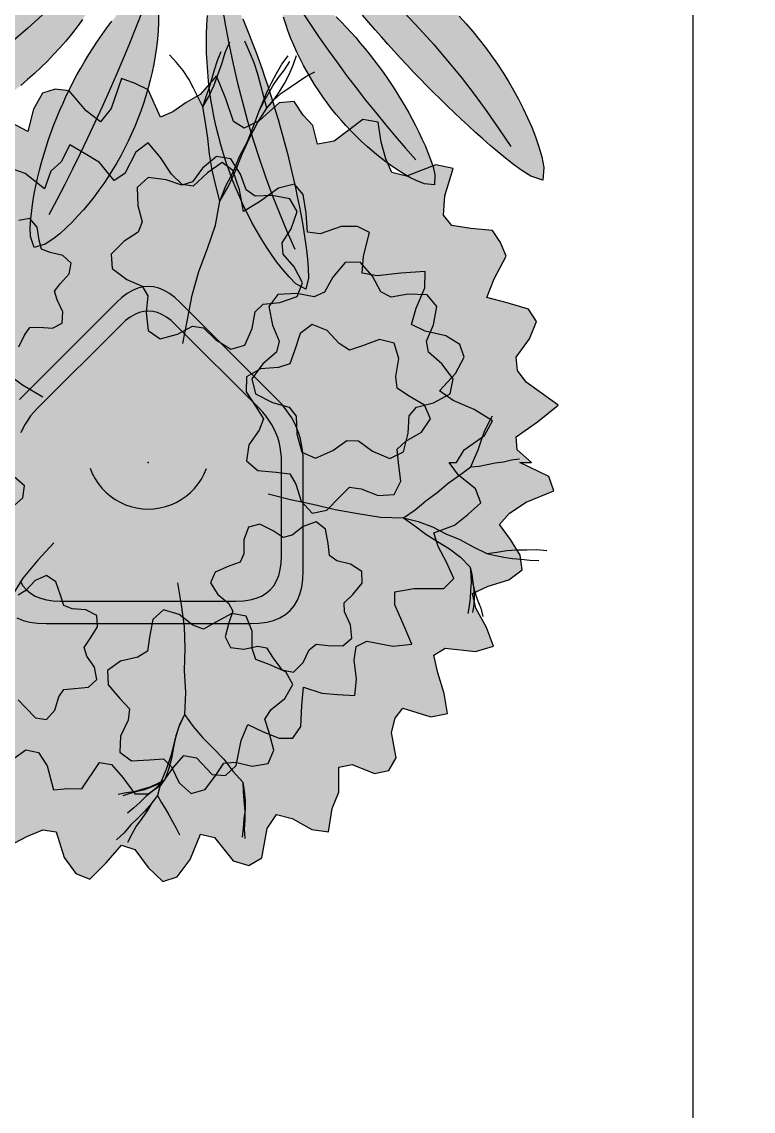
# Model space of a CAD drawing. Header units: millimetres. Extents: x 0 to 12908, y 0 to 7415.
# Drawn here: x 7325 to 8034, y 1881 to 2936 of the extents above; entities that cross this region are included whole.
import ezdxf

# ---------------------------------------------------------------- set-up
doc = ezdxf.new("R2010")
doc.units = ezdxf.units.MM
for name, color, linetype, true_color in [('EH-PLANT-FILL', 9, 'Continuous', 0xa6e6bd), ('EH-PLANT-LEAVES', 103, 'Continuous', 0x4dcc7a), ('EH-PLANT-POT', 118, 'Continuous', 0x003b2b), ('EH-PLANT-STEMS', 37, 'Continuous', 0x8c5e36), ('PT Top Right', 96, 'Continuous', 0x007f00), ('Walls', 1, 'Continuous', 0xff0000)]:
    doc.layers.add(name, color=color, linetype=linetype, true_color=true_color)
doc.layers.add('Furniture Stretch', color=7, linetype='Continuous')
doc.layers.add('Rooms$Living Room', color=7, linetype='Continuous')

# ---------------------------------------------------------------- blocks, each defined once
blk = doc.blocks.new('EH_PLANT_SPIKY')
at = {"layer": 'EH-PLANT-FILL'}
for points in [[(95.636, -70.823), (107.881, -70.533), (118.003, -73.211), (127.643, -76.624), (136.986, -80.505), (146.103, -84.748), (155.025, -89.297), (163.771, -94.12), (172.348, -99.196), (180.761, -104.508), (189.011, -110.047), (197.098, -115.803), (205.019, -121.771), (212.772, -127.943), (220.355, -134.314), (227.763, -140.88), (234.994, -147.637), (242.044, -154.579), (248.908, -161.703), (255.583, -169.005), (262.065, -176.48), (268.351, -184.124), (274.435, -191.933), (280.314, -199.904), (285.983, -208.032), (291.437, -216.315), (296.67, -224.75), (301.675, -233.334), (306.444, -242.066), (310.966, -250.947), (315.226, -259.981), (319.202, -269.173), (322.859, -278.54), (326.141, -288.11), (328.937, -297.947), (330.969, -308.218), (329.904, -320.42), (318.304, -316.673), (309.645, -311.099), (301.598, -305.194), (293.884, -299.129), (286.394, -292.968), (279.072, -286.742), (271.885, -280.467), (264.812, -274.152), (257.84, -267.802), (250.957, -261.417), (244.158, -255), (237.436, -248.548), (230.786, -242.061), (224.205, -235.536), (217.689, -228.971), (211.235, -222.365), (204.84, -215.713), (198.502, -209.014), (192.217, -202.264), (185.984, -195.461), (179.799, -188.602), (173.66, -181.684), (167.565, -174.703), (161.511, -167.656), (155.498, -160.539), (149.524, -153.347), (143.588, -146.074), (137.691, -138.713), (131.836, -131.255), (126.029, -123.685), (120.279, -115.984), (114.604, -108.119), (109.04, -100.037), (103.656, -91.632), (98.641, -82.638)], [(-82.411, -88.849), (-82.382, -100.601), (-85.178, -109.787), (-88.64, -118.399), (-92.514, -126.667), (-96.696, -134.68), (-101.135, -142.48), (-105.799, -150.091), (-110.67, -157.527), (-115.733, -164.797), (-120.978, -171.904), (-126.399, -178.85), (-131.991, -185.637), (-137.747, -192.264), (-143.666, -198.731), (-149.742, -205.036), (-155.974, -211.177), (-162.357, -217.153), (-168.89, -222.961), (-175.57, -228.6), (-182.395, -234.067), (-189.361, -239.36), (-196.468, -244.475), (-203.712, -249.412), (-211.092, -254.165), (-218.606, -258.732), (-226.254, -263.108), (-234.036, -267.288), (-241.953, -271.263), (-250.007, -275.024), (-258.206, -278.556), (-266.559, -281.838), (-275.085, -284.836), (-283.821, -287.492), (-292.839, -289.692), (-302.33, -291.149), (-313.958, -289.447), (-311.616, -277.966), (-307.196, -269.563), (-302.361, -261.82), (-297.302, -254.452), (-292.094, -247.345), (-286.772, -240.441), (-281.355, -233.706), (-275.856, -227.121), (-270.28, -220.67), (-264.631, -214.343), (-258.91, -208.135), (-253.118, -202.038), (-247.255, -196.05), (-241.32, -190.167), (-235.31, -184.386), (-229.226, -178.705), (-223.064, -173.121), (-216.824, -167.632), (-210.502, -162.238), (-204.097, -156.935), (-197.607, -151.722), (-191.028, -146.598), (-184.359, -141.561), (-177.597, -136.611), (-170.737, -131.747), (-163.777, -126.97), (-156.71, -122.28), (-149.53, -117.68), (-142.228, -113.175), (-134.791, -108.774), (-127.199, -104.49), (-119.422, -100.347), (-111.408, -96.391), (-103.055, -92.708), (-94.108, -89.53)], [(15.595, -123.833), (23.312, -131.603), (28.028, -139.706), (32.133, -147.846), (35.908, -155.995), (39.463, -164.142), (42.853, -172.283), (46.111, -180.418), (49.257, -188.547), (52.302, -196.672), (55.255, -204.794), (58.123, -212.916), (60.908, -221.039), (63.615, -229.166), (66.246, -237.299), (68.801, -245.441), (71.284, -253.595), (73.693, -261.764), (76.031, -269.949), (78.299, -278.155), (80.496, -286.383), (82.625, -294.636), (84.684, -302.918), (86.675, -311.231), (88.597, -319.579), (90.449, -327.964), (92.232, -336.39), (93.941, -344.862), (95.573, -353.384), (97.123, -361.962), (98.578, -370.603), (99.924, -379.319), (101.133, -388.125), (102.155, -397.047), (102.891, -406.134), (103.085, -415.507), (100.545, -426.16), (90.954, -420.787), (84.226, -414.08), (78.169, -407.031), (72.528, -399.763), (67.203, -392.326), (62.147, -384.748), (57.333, -377.043), (52.743, -369.226), (48.368, -361.303), (44.202, -353.283), (40.242, -345.17), (36.485, -336.971), (32.931, -328.69), (29.58, -320.33), (26.431, -311.897), (23.486, -303.395), (20.745, -294.827), (18.209, -286.197), (15.879, -277.509), (13.756, -268.767), (11.842, -259.975), (10.137, -251.136), (8.644, -242.254), (7.365, -233.334), (6.301, -224.378), (5.456, -215.39), (4.835, -206.374), (4.443, -197.332), (4.289, -188.268), (4.387, -179.183), (4.755, -170.08), (5.427, -160.959), (6.457, -151.816), (7.956, -142.645), (10.206, -133.415)], [(75.247, -123.143), (84.647, -125.53), (91.375, -129.516), (97.529, -133.826), (103.356, -138.313), (108.953, -142.919), (114.37, -147.617), (119.637, -152.393), (124.771, -157.237), (129.783, -162.144), (134.683, -167.112), (139.475, -172.139), (144.165, -177.225), (148.755, -182.37), (153.248, -187.575), (157.647, -192.84), (161.952, -198.168), (166.165, -203.559), (170.287, -209.014), (174.321, -214.536), (178.267, -220.126), (182.125, -225.785), (185.898, -231.516), (189.584, -237.32), (193.186, -243.199), (196.702, -249.157), (200.132, -255.197), (203.475, -261.322), (206.727, -267.537), (209.883, -273.85), (212.935, -280.271), (215.87, -286.814), (218.665, -293.502), (221.279, -300.376), (223.63, -307.511), (225.505, -315.104), (225.077, -324.793), (215.386, -324.018), (208.049, -321.102), (201.239, -317.685), (194.745, -313.96), (188.483, -310.005), (182.413, -305.862), (176.513, -301.551), (170.769, -297.09), (165.174, -292.488), (159.723, -287.752), (154.413, -282.887), (149.242, -277.898), (144.21, -272.789), (139.317, -267.562), (134.564, -262.22), (129.951, -256.765), (125.48, -251.199), (121.151, -245.524), (116.967, -239.742), (112.928, -233.854), (109.036, -227.864), (105.293, -221.771), (101.7, -215.578), (98.261, -209.285), (94.977, -202.895), (91.852, -196.407), (88.89, -189.82), (86.098, -183.135), (83.484, -176.349), (81.06, -169.456), (78.844, -162.448), (76.865, -155.312), (75.173, -148.018), (73.866, -140.512), (73.192, -132.645)], [(-48.685, -131.972), (-43.879, -142.031), (-42.621, -150.808), (-42.17, -159.308), (-42.204, -167.648), (-42.596, -175.872), (-43.281, -184), (-44.223, -192.045), (-45.399, -200.011), (-46.793, -207.904), (-48.396, -215.723), (-50.201, -223.471), (-52.203, -231.145), (-54.397, -238.747), (-56.782, -246.274), (-59.356, -253.726), (-62.116, -261.101), (-65.062, -268.396), (-68.191, -275.611), (-71.505, -282.744), (-75.001, -289.793), (-78.679, -296.755), (-82.539, -303.629), (-86.581, -310.412), (-90.804, -317.103), (-95.211, -323.697), (-99.803, -330.193), (-104.582, -336.586), (-109.555, -342.872), (-114.728, -349.043), (-120.115, -355.091), (-125.735, -361.003), (-131.621, -366.76), (-137.833, -372.326), (-144.486, -377.636), (-151.882, -382.526), (-162.593, -385.617), (-166.069, -375.046), (-166.281, -366.248), (-165.8, -357.845), (-164.929, -349.67), (-163.784, -341.659), (-162.424, -333.778), (-160.882, -326.008), (-159.177, -318.335), (-157.324, -310.751), (-155.329, -303.249), (-153.197, -295.824), (-150.933, -288.474), (-148.537, -281.195), (-146.011, -273.984), (-143.355, -266.84), (-140.57, -259.76), (-137.655, -252.742), (-134.609, -245.784), (-131.432, -238.886), (-128.124, -232.045), (-124.682, -225.259), (-121.106, -218.528), (-117.395, -211.85), (-113.546, -205.223), (-109.557, -198.647), (-105.424, -192.122), (-101.142, -185.647), (-96.705, -179.223), (-92.102, -172.852), (-87.318, -166.537), (-82.332, -160.285), (-77.105, -154.107), (-71.574, -148.025), (-65.612, -142.083), (-58.895, -136.396)]]:
    blk.add_hatch(color=256, dxfattribs=at).paths.add_polyline_path(points, flags=0)
at = {"layer": 'EH-PLANT-LEAVES', "color": 103, "true_color": 0x4dcc7a}
for points in [[(248.908, -161.703), (255.583, -169.005), (262.065, -176.48), (268.351, -184.124), (274.435, -191.933), (280.314, -199.904), (285.983, -208.032), (291.437, -216.315), (296.67, -224.75), (301.675, -233.334), (306.444, -242.066), (310.966, -250.947), (315.226, -259.981), (319.202, -269.173), (322.859, -278.54), (326.141, -288.11), (328.937, -297.947), (330.969, -308.218), (329.904, -320.42), (318.304, -316.673), (309.645, -311.099), (301.598, -305.194), (293.884, -299.129), (286.394, -292.968), (279.072, -286.742), (271.885, -280.467), (264.812, -274.152), (257.84, -267.802), (250.957, -261.417), (244.158, -255), (237.436, -248.548), (230.786, -242.061), (224.205, -235.536), (217.689, -228.971), (211.235, -222.365), (204.84, -215.713), (198.502, -209.014), (192.217, -202.264), (185.984, -195.461), (179.799, -188.602), (173.66, -181.684), (167.565, -174.703), (161.511, -167.656), (155.498, -160.539)], [(-115.733, -164.797), (-120.978, -171.904), (-126.399, -178.85), (-131.991, -185.637), (-137.747, -192.264), (-143.666, -198.731), (-149.742, -205.036), (-155.974, -211.177), (-162.357, -217.153), (-168.89, -222.961), (-175.57, -228.6)], [(39.463, -164.142), (42.853, -172.283), (46.111, -180.418), (49.257, -188.547), (52.302, -196.672), (55.255, -204.794), (58.123, -212.916), (60.908, -221.039), (63.615, -229.166), (66.246, -237.299), (68.801, -245.441), (71.284, -253.595), (73.693, -261.764), (76.031, -269.949), (78.299, -278.155), (80.496, -286.383), (82.625, -294.636), (84.684, -302.918), (86.675, -311.231), (88.597, -319.579), (90.449, -327.964), (92.232, -336.39), (93.941, -344.862), (95.573, -353.384), (97.123, -361.962), (98.578, -370.603), (99.924, -379.319), (101.133, -388.125), (102.155, -397.047), (102.891, -406.134), (103.085, -415.507), (100.545, -426.16), (90.954, -420.787), (84.226, -414.08), (78.169, -407.031), (72.528, -399.763), (67.203, -392.326), (62.147, -384.748), (57.333, -377.043), (52.743, -369.226), (48.368, -361.303), (44.202, -353.283), (40.242, -345.17), (36.485, -336.971), (32.931, -328.69), (29.58, -320.33), (26.431, -311.897), (23.486, -303.395), (20.745, -294.827), (18.209, -286.197), (15.879, -277.509), (13.756, -268.767), (11.842, -259.975), (10.137, -251.136), (8.644, -242.254), (7.365, -233.334), (6.301, -224.378), (5.456, -215.39), (4.835, -206.374), (4.443, -197.332), (4.289, -188.268), (4.387, -179.183), (4.755, -170.08), (5.427, -160.959)], [(129.783, -162.144), (134.683, -167.112), (139.475, -172.139), (144.165, -177.225), (148.755, -182.37), (153.248, -187.575), (157.647, -192.84), (161.952, -198.168), (166.165, -203.559), (170.287, -209.014), (174.321, -214.536), (178.267, -220.126), (182.125, -225.785), (185.898, -231.516), (189.584, -237.32), (193.186, -243.199), (196.702, -249.157), (200.132, -255.197), (203.475, -261.322), (206.727, -267.537), (209.883, -273.85), (212.935, -280.271), (215.87, -286.814), (218.665, -293.502), (221.279, -300.376), (223.63, -307.511), (225.505, -315.104), (225.077, -324.793), (215.386, -324.018), (208.049, -321.102), (201.239, -317.685), (194.745, -313.96), (188.483, -310.005), (182.413, -305.862), (176.513, -301.551), (170.769, -297.09), (165.174, -292.488), (159.723, -287.752), (154.413, -282.887), (149.242, -277.898), (144.21, -272.789), (139.317, -267.562), (134.564, -262.22), (129.951, -256.765), (125.48, -251.199), (121.151, -245.524), (116.967, -239.742), (112.928, -233.854), (109.036, -227.864), (105.293, -221.771), (101.7, -215.578), (98.261, -209.285), (94.977, -202.895), (91.852, -196.407), (88.89, -189.82), (86.098, -183.135), (83.484, -176.349), (81.06, -169.456), (78.844, -162.448)], [(-42.17, -159.308), (-42.204, -167.648), (-42.596, -175.872), (-43.281, -184), (-44.223, -192.045), (-45.399, -200.011), (-46.793, -207.904), (-48.396, -215.723), (-50.201, -223.471), (-52.203, -231.145), (-54.397, -238.747), (-56.782, -246.274), (-59.356, -253.726), (-62.116, -261.101), (-65.062, -268.396), (-68.191, -275.611), (-71.505, -282.744), (-75.001, -289.793), (-78.679, -296.755), (-82.539, -303.629), (-86.581, -310.412), (-90.804, -317.103), (-95.211, -323.697), (-99.803, -330.193), (-104.582, -336.586), (-109.555, -342.872), (-114.728, -349.043), (-120.115, -355.091), (-125.735, -361.003), (-131.621, -366.76), (-137.833, -372.326), (-144.486, -377.636), (-151.882, -382.526), (-162.593, -385.617), (-166.069, -375.046), (-166.281, -366.248), (-165.8, -357.845), (-164.929, -349.67), (-163.784, -341.659), (-162.424, -333.778), (-160.882, -326.008), (-159.177, -318.335), (-157.324, -310.751), (-155.329, -303.249), (-153.197, -295.824), (-150.933, -288.474), (-148.537, -281.195), (-146.011, -273.984), (-143.355, -266.84), (-140.57, -259.76), (-137.655, -252.742), (-134.609, -245.784), (-131.432, -238.886), (-128.124, -232.045), (-124.682, -225.259), (-121.106, -218.528), (-117.395, -211.85), (-113.546, -205.223), (-109.557, -198.647), (-105.424, -192.122), (-101.142, -185.647), (-96.705, -179.223), (-92.102, -172.852), (-87.318, -166.537)]]:
    blk.add_lwpolyline(points, dxfattribs=at)
at = {"layer": 'EH-PLANT-STEMS', "color": 37, "true_color": 0x8c5e36}
for points in [[(103.672, -76.774), (119.951, -89.47), (135.907, -102.569), (151.531, -116.062), (166.813, -129.941), (181.744, -144.197), (196.314, -158.821), (210.515, -173.804), (224.338, -189.138), (237.773, -204.811), (250.812, -220.816), (263.448, -237.141), (275.673, -253.776), (287.478, -270.711), (298.857, -287.936)], [(-89.211, -96.181), (-101.938, -109.491), (-114.865, -122.607), (-127.989, -135.526), (-141.308, -148.244), (-154.818, -160.759), (-168.517, -173.067), (-182.4, -185.167), (-196.465, -197.054), (-210.709, -208.727), (-225.128, -220.183), (-239.719, -231.419), (-254.479, -242.432), (-269.404, -253.221), (-284.491, -263.782)], [(16.845, -133.755), (19.595, -152.461), (22.73, -171.108), (26.25, -189.685), (30.153, -208.185), (34.438, -226.602), (39.102, -244.925), (44.144, -263.148), (49.561, -281.264), (55.351, -299.263), (61.511, -317.139), (68.04, -334.884), (74.934, -352.491), (82.19, -369.951), (89.805, -387.257)], [(80.461, -131.676), (88.492, -144.455), (96.683, -157.132), (105.033, -169.704), (113.54, -182.171), (122.204, -194.529), (131.022, -206.778), (139.994, -218.914), (149.118, -230.937), (158.392, -242.844), (167.816, -254.633), (177.386, -266.303), (187.103, -277.852), (196.965, -289.277), (206.969, -300.578)], [(-52.146, -141.354), (-58.074, -156.962), (-64.15, -172.512), (-70.374, -188.003), (-76.746, -203.435), (-83.265, -218.805), (-89.931, -234.112), (-96.742, -249.354), (-103.699, -264.531), (-110.8, -279.641), (-118.045, -294.683), (-125.433, -309.654), (-132.963, -324.555), (-140.636, -339.382), (-148.45, -354.136)]]:
    blk.add_lwpolyline(points, dxfattribs=at)
blk = doc.blocks.new('EH_PLANT_BUSH')
at = {"layer": 'EH-PLANT-FILL'}
for points in [[(370.939, 0), (357.198, 12.474), (355.994, 24.894), (376.85, 39.609), (396.674, 55.749), (380.766, 67.139), (365.943, 77.784), (357.38, 89.105), (356.213, 102.142), (368.891, 119.86), (375.721, 136.751), (368.229, 148.774), (347.556, 154.742), (327.808, 159.883), (334.781, 178.006), (346.344, 199.962), (341.12, 213.155), (333.237, 224.771), (312.321, 226.915), (293.937, 229.649), (285.77, 239.79), (286.985, 258.403), (295.095, 284.97), (278.401, 288.293), (249.825, 277.458), (235.828, 281.049), (229.798, 294.128), (225.43, 310.278), (222.503, 329.875), (207.612, 332.249), (179.773, 311.376), (163.916, 308.282), (159.248, 326.508), (149.835, 336.535), (141.273, 349.663), (126.781, 348.327), (107.7, 331.465), (92.855, 323.825), (82.379, 330.404), (74.925, 352.495), (66.031, 374.481), (50.094, 356.434), (36.669, 348.878), (23.758, 339.753), (11.68, 334.457), (0, 361.036), (-12.82, 367.105), (-26.014, 372.024), (-36.061, 343.101), (-46.399, 330.148), (-60.076, 340.708), (-76.525, 360.02), (-90.19, 361.73), (-102.619, 357.876), (-111.276, 342.472), (-116.707, 320.649), (-133.082, 329.389), (-151.463, 340.191), (-170.086, 348.727), (-179.808, 338.17), (-183.837, 318.414), (-188.491, 301.648), (-199.429, 295.666), (-224.198, 308.582), (-242.738, 310.691), (-249.641, 297.511), (-249.033, 276.579), (-251.09, 260.011), (-270.426, 261.148), (-296.181, 266.683), (-306.982, 257.588), (-311.272, 243.192), (-308.66, 224.255), (-310.165, 209.209), (-316.129, 197.539), (-338.511, 195.44), (-363.698, 193.382), (-355.439, 173.359), (-354.609, 157.882), (-346.674, 140.065), (-347.908, 126.628), (-368.055, 119.588), (-394.744, 113.191), (-383.384, 95.588), (-365.464, 77.682), (-354.788, 62.559), (-357.038, 50.178), (-386.991, 40.674), (-389.079, 27.207), (-385.446, 13.46), (-361.216, 0), (-349.713, -12.212), (-355.291, -24.844), (-372.572, -39.159), (-379.199, -53.293), (-364.084, -64.198), (-351.766, -74.77), (-335.726, -83.706), (-332.303, -95.286), (-345.005, -112.099), (-344.818, -125.503), (-342.406, -138.341), (-323.749, -144.142), (-299.425, -146.039), (-307.162, -163.321), (-313.806, -181.176), (-313.094, -195.643), (-307.527, -207.43), (-285.733, -207.597), (-265.51, -207.439), (-268.325, -225.151), (-270.053, -243.157), (-268.235, -259.031), (-253.386, -262.389), (-234.955, -260.944), (-223.918, -266.855), (-213.32, -273.037), (-219.326, -301.876), (-219.538, -325.478), (-201.284, -322.121), (-181.66, -314.645), (-170.176, -320.054), (-160.7, -329.483), (-157.995, -354.862), (-148.556, -367.689), (-135.266, -371.641), (-117.666, -362.138), (-102.002, -355.722), (-89.207, -357.791), (-81.328, -382.618), (-70.192, -398.078), (-56.712, -403.528), (-40.733, -387.546), (-25.92, -370.671), (-13.084, -374.677), (0, -392.326), (14.168, -405.727), (28.061, -401.286), (40.392, -384.3), (50.604, -360.066), (64.017, -363.059), (82.018, -385.866), (97.332, -390.379), (109.774, -382.827), (115.146, -354.383), (124.056, -340.842), (139.332, -344.858), (158.301, -355.55), (174.467, -357.711), (178.124, -335.003), (184.362, -319.324), (184.444, -295.173), (197.275, -292.472), (218.912, -301.307), (232.932, -298.14), (240.07, -286.104), (235.515, -261.566), (239.048, -247.541), (246.301, -237.85), (273.386, -246.157), (289.705, -243.092), (286.335, -223.709), (280.152, -203.542), (276.332, -186.388), (287.499, -179.649), (316.753, -182.877), (334.342, -177.773), (327.532, -159.748), (317.021, -141.147), (313.931, -126.836), (328.882, -119.703), (349.178, -113.455), (362.024, -103.809), (360.077, -89.777), (350.724, -74.549), (340.108, -59.97), (349.585, -49.131), (365.891, -38.457), (392.499, -27.446), (387.793, -13.542), (359.574, 0)], [(298.472, 0), (305.719, 12.32), (325.356, 26.265), (333.147, 40.451), (315.593, 51.289), (295.103, 60.246), (282.05, 69.519), (297.434, 86.153), (305.806, 102.093), (301.635, 114.395), (287.988, 122.7), (267.996, 127.166), (254.783, 133.72), (259.292, 149.703), (267.658, 169.257), (268.049, 185.021), (244.332, 183.604), (221.411, 180.776), (206.999, 183.385), (208.252, 200.029), (214.08, 222.88), (202.473, 228.544), (186.692, 228.657), (166.435, 221.485), (153.993, 223.097), (152.783, 241.608), (149.917, 259.663), (141.576, 269.751), (126.147, 265.85), (107.551, 252.432), (92.25, 243.242), (88.253, 264.351), (81.907, 282.777), (71.628, 290.608), (57.293, 280.641), (43.495, 267.638), (32.723, 269.501), (22.549, 279.323), (11.903, 295.382), (0, 309.731), (-12.119, 300.739), (-22.616, 280.149), (-33.195, 273.384), (-47.259, 290.799), (-61.055, 299.066), (-75.873, 307.829), (-84.373, 291.288), (-94.296, 282.451), (-100.597, 265.252), (-119.361, 280.152), (-135.578, 285.725), (-152.972, 291.464), (-159.728, 276.656), (-158.824, 251.161), (-166.48, 241.187), (-187.476, 249.486), (-203.1, 248.752), (-219.808, 248.112), (-218.274, 227.247), (-220.096, 211.405), (-224.399, 198.8), (-232.564, 189.883), (-259.271, 194.83), (-264.927, 182.866), (-261.261, 165.211), (-254.717, 147.061), (-255.266, 133.974), (-264.482, 125.498), (-290.711, 123.861), (-291.607, 110.592), (-291.137, 97.196), (-273.044, 79.088), (-264.002, 65.071), (-285.798, 58.346), (-300.114, 48.773), (-307.836, 37.378), (-295.993, 23.895), (-277.805, 11.195), (-269.185, 0), (-273.107, -11.006), (-296.684, -23.951), (-300.434, -36.479), (-290.111, -47.148), (-260.608, -53.204), (-256.781, -63.291), (-272.017, -78.791), (-277.804, -92.745), (-279.959, -106.175), (-266.745, -113.65), (-248.724, -118.021), (-245.147, -128.663), (-246.92, -142.559), (-251.321, -158.926), (-258.664, -178.543), (-242.787, -182.443), (-224.566, -183.352), (-209.784, -185.852), (-211.723, -203.363), (-217.822, -226.777), (-209.296, -236.247), (-194.276, -237.945), (-175.822, -233.976), (-166.998, -241.938), (-162.077, -256.304), (-161.424, -279.594), (-150.657, -287.053), (-138.907, -292.74), (-118.598, -278.359), (-106.477, -280.757), (-98.022, -293.612), (-91.827, -317.024), (-77.807, -315.676), (-64.49, -315.895), (-47.224, -290.583), (-35.498, -292.351), (-24.621, -304.983), (-12.936, -321.01), (0, -320.787), (12.577, -312.092), (23.885, -295.868), (34.457, -283.778), (46.491, -286.072), (61.702, -302.238), (74.713, -303.123), (85.001, -293.456), (89.897, -269.276), (96.233, -253.745), (111.156, -260.894), (126.735, -267.088), (140.047, -266.837), (147.637, -255.715), (148.718, -235.179), (150.125, -217.493), (167.903, -223.438), (183.283, -224.482), (199.848, -225.582), (201.433, -209.714), (199.204, -191.338), (201.19, -178.239), (211.686, -172.836), (236.769, -177.921), (255.035, -176.038), (246.731, -156.023), (238.564, -137.735), (238.511, -125.18), (256.977, -121.937), (286.201, -121.939), (295.921, -112.228), (288.827, -96.425), (280.492, -81.245), (276.334, -68.11), (296.416, -60.514), (309.275, -50.262), (321.868, -39.082), (316.727, -25.569), (300.373, -12.105), (291.297, 0)], [(130.507, 202.046), (129.591, 212.723), (138.173, 226.543), (144.076, 243.134), (137.095, 255.457), (119.849, 258.732), (103.492, 258.144), (94.573, 264.084), (89.119, 279.41), (79.828, 294.371), (65.841, 296.596), (52.527, 285.154), (42.789, 271.999), (32.584, 268.73), (17.201, 274.021), (-0.288, 276.084), (-10.749, 266.536), (-10.104, 248.994), (-5.89, 233.178), (-9.698, 223.161), (-23.426, 214.433), (-35.943, 202.046), (-35, 187.914), (-20.883, 177.481), (-5.89, 170.914), (-0.433, 161.692), (-2.168, 145.517), (-0.288, 128.007), (11.348, 119.934), (28.308, 124.466), (42.789, 132.093), (53.402, 130.61), (64.966, 119.169), (79.828, 109.721), (93.395, 113.785), (100.426, 129.87), (103.492, 145.948), (111.268, 153.321), (127.424, 155.229), (144.076, 160.957), (149.358, 174.099), (141.166, 189.624)], [(-85.309, 173.307), (-76.685, 182.744), (-74.61, 193.26), (-82.773, 200.528), (-95.172, 203.391), (-103.355, 206.656), (-105.636, 215.517), (-107.637, 228.144), (-114.566, 236.322), (-125.337, 234.472), (-135.306, 226.563), (-142.961, 222.201), (-151.311, 225.941), (-162.431, 232.25), (-173.145, 231.932), (-178.413, 222.357), (-178.446, 209.632), (-179.808, 200.927), (-187.939, 196.732), (-199.804, 191.971), (-206.236, 183.396), (-202.035, 173.307), (-192.106, 165.347), (-186.15, 158.855), (-187.939, 149.883), (-191.615, 137.638), (-188.921, 127.263), (-178.413, 124.257), (-166, 127.056), (-157.21, 127.666), (-151.311, 120.673), (-144.029, 110.164), (-134.238, 105.802), (-125.337, 112.142), (-119.786, 123.593), (-114.782, 130.845), (-105.636, 131.098), (-92.88, 130.239), (-83.365, 135.173), (-82.773, 146.086), (-88.264, 157.565), (-90.814, 165.999)], [(284.042, 95.735), (271.407, 106.822), (269.288, 117.77), (276.176, 133.453), (279.433, 151.355), (269.959, 162.64), (251.591, 163.12), (235.046, 160.154), (225.165, 165.324), (217.197, 180.487), (205.232, 194.195), (190.502, 193.824), (178.674, 179.763), (170.677, 164.978), (160.475, 160.476), (143.652, 163.701), (125.475, 162.892), (116.581, 151.146), (120.2, 133.131), (126.773, 117.66), (123.932, 106.877), (110.922, 95.735), (100.22, 81.019), (103.859, 66.742), (120.2, 58.339), (136.394, 53.833), (143.053, 44.888), (143.652, 27.769), (148.485, 10.228), (161.917, 4.17), (178.674, 11.707), (192.294, 21.558), (203.44, 21.188), (217.197, 10.983), (233.925, 3.825), (247.035, 10.549), (251.591, 28.35), (252.381, 45.141), (259.62, 53.624), (276.176, 58.017), (292.202, 66.632), (295.119, 81.075)], [(273.188, 42.408), (267.255, 55.64), (252.042, 64.794), (240.787, 71.939), (239.784, 83.532), (242.387, 100.79), (237.901, 115.683), (223.856, 119.293), (207.214, 113.107), (194.611, 108.763), (184.922, 115.207), (173.052, 128.001), (158.611, 133.78), (147.032, 125.051), (141.492, 108.182), (137.031, 95.62), (125.951, 92.063), (108.548, 90.76), (95.026, 83.072), (94.631, 68.576), (104.365, 53.728), (111.405, 42.408), (107.279, 31.527), (97.446, 17.108), (95.026, 1.744), (106.113, -7.603), (123.792, -9.251), (137.031, -10.804), (142.965, -20.815), (148.108, -37.492), (158.611, -48.964), (172.832, -46.124), (185.142, -33.329), (194.611, -23.947), (206.137, -25.549), (222.383, -31.926), (237.901, -30.867), (244.547, -17.978), (242.219, -0.376), (240.787, 12.877), (249.226, 20.89), (264.341, 29.615)], [(-121.391, -34.166), (-119.856, -22.662), (-129.918, -13.726), (-142.931, -8.521), (-149.328, -2.221), (-148.864, 9.74), (-149.552, 24.309), (-157.589, 32.682), (-170.849, 30.387), (-183.032, 23.458), (-191.946, 22.385), (-201.008, 30.206), (-212.827, 38.751), (-224.385, 37.687), (-230.857, 25.89), (-233.036, 12.045), (-237.755, 4.406), (-249.52, 2.197), (-263.57, -1.715), (-269.944, -11.414), (-264.756, -23.831), (-255.291, -34.166), (-252.26, -42.619), (-257.869, -53.194), (-263.57, -66.618), (-259.961, -77.649), (-247.019, -81.334), (-233.036, -80.378), (-224.539, -83.278), (-219.768, -94.257), (-212.827, -107.084), (-201.952, -111.14), (-191.002, -103.319), (-183.032, -91.791), (-175.466, -86.956), (-163.908, -90.07), (-149.552, -92.642), (-139.6, -86.669), (-138.887, -73.231), (-142.931, -59.812), (-141.994, -50.882), (-132.353, -43.787)], [(198.003, -127.705), (207.158, -116.798), (206.85, -105.479), (195.753, -98.35), (182.457, -95.21), (175.451, -89.982), (174.204, -78.287), (171.385, -64.33), (162.343, -57.513), (149.85, -61.744), (139.106, -70.181), (130.65, -72.4), (120.73, -66.082), (108.059, -59.584), (97.092, -62.403), (92.611, -74.808), (92.508, -88.469), (88.971, -96.463), (77.847, -100.28), (64.866, -106.135), (60.232, -116.467), (67.137, -127.705), (77.753, -136.303), (81.798, -144.053), (77.847, -155.13), (74.331, -168.929), (79.519, -178.994), (92.611, -180.602), (105.952, -177.663), (114.533, -179.332), (120.73, -189.329), (129.326, -200.681), (140.43, -202.899), (149.85, -193.667), (155.87, -181.404), (162.525, -175.736), (174.204, -177.123), (188.44, -177.48), (197.097, -170.182), (195.753, -157.061), (189.918, -144.709), (189.636, -135.971)], [(-62.278, -179.15), (-56.456, -170.424), (-49.129, -159.033), (-49.947, -148.136), (-60.639, -142.532), (-73.811, -141.537), (-81.883, -138.44), (-85.075, -128.448), (-89.413, -115.617), (-98.443, -109.462), (-109.491, -114.327), (-118.481, -124.005), (-125.935, -128.385), (-135.738, -124.651), (-148.474, -120.043), (-158.916, -123.265), (-162, -134.936), (-160.039, -147.999), (-161.263, -156.558), (-170.294, -161.893), (-181.837, -168.978), (-185.829, -179.15), (-178.627, -188.839), (-167.192, -195.45), (-161.263, -201.743), (-162.722, -212.131), (-164.38, -225.573), (-158.916, -235.036), (-146.851, -235.446), (-134.552, -230.628), (-125.935, -229.916), (-118.724, -237.533), (-109.248, -247.211), (-98.443, -248.839), (-90.6, -239.662), (-86.698, -227.042), (-81.883, -219.861), (-71.431, -218.972), (-57.957, -217.598), (-49.947, -210.165), (-52.232, -198.311), (-59.666, -187.392)], [(132.152, -228.588), (139.75, -214.835), (133.012, -202.52), (116.951, -195.624), (104.144, -190.651), (100.682, -180.17), (100.656, -163.187), (94.64, -148.671), (80.812, -146.261), (65.406, -154.519), (53.533, -161.431), (43.181, -157.603), (29.886, -147.034), (14.786, -142.687), (4.28, -151.996), (1.131, -169.189), (-0.868, -182.782), (-10.315, -188.489), (-26.868, -192.293), (-39.68, -201.388), (-38.953, -215.407), (-27.474, -228.588), (-18.094, -238.626), (-19.522, -249.571), (-26.868, -264.884), (-27.745, -280.572), (-16.332, -288.744), (1.131, -287.988), (14.827, -286.912), (22.494, -294.853), (29.886, -310.143), (41.604, -320.611), (55.109, -316.783), (65.406, -302.658), (73.105, -291.279), (84.093, -290.236), (100.656, -293.99), (116.146, -291.355), (121.574, -278.409), (116.951, -261.552), (112.854, -248.439), (118.89, -239.198)]]:
    blk.add_hatch(color=256, dxfattribs=at).paths.add_polyline_path(points, flags=0)
at = {"layer": 'EH-PLANT-LEAVES'}
for points in [[(-135.266, -371.641), (-117.666, -362.138), (-102.002, -355.722), (-89.207, -357.791), (-81.328, -382.618), (-70.192, -398.078), (-56.712, -403.528), (-40.733, -387.546), (-25.92, -370.671), (-13.084, -374.677), (0, -392.326), (14.168, -405.727), (28.061, -401.286), (40.392, -384.3), (50.604, -360.066), (64.017, -363.059), (82.018, -385.866), (97.332, -390.379), (109.774, -382.827), (115.146, -354.383), (124.056, -340.842), (139.332, -344.858), (158.301, -355.55), (174.467, -357.711), (178.124, -335.003), (184.362, -319.324), (184.444, -295.173), (197.275, -292.472), (218.912, -301.307), (232.932, -298.14), (240.07, -286.104), (235.515, -261.566), (239.048, -247.541), (246.301, -237.85), (273.386, -246.157), (289.705, -243.092), (286.335, -223.709), (280.152, -203.542), (276.332, -186.388), (287.499, -179.649), (316.753, -182.877), (334.342, -177.773), (327.532, -159.748), (317.021, -141.147), (313.931, -126.836), (328.882, -119.703), (349.178, -113.455), (362.024, -103.809), (360.077, -89.777), (350.724, -74.549), (340.108, -59.97), (349.585, -49.131), (365.891, -38.457), (392.499, -27.446), (387.793, -13.542), (359.574, 0), (370.939, 0), (357.198, 12.474), (355.994, 24.894), (376.85, 39.609), (396.674, 55.749), (380.766, 67.139), (365.943, 77.784), (357.38, 89.105), (356.213, 102.142), (368.891, 119.86), (375.721, 136.751), (368.229, 148.774), (347.556, 154.742), (327.808, 159.883), (334.781, 178.006), (346.344, 199.962), (341.12, 213.155), (333.237, 224.771), (312.321, 226.915), (293.937, 229.649), (285.77, 239.79), (286.985, 258.403), (295.095, 284.97), (278.401, 288.293), (249.825, 277.458), (235.828, 281.049), (229.798, 294.128), (225.43, 310.278), (222.503, 329.875), (207.612, 332.249), (179.773, 311.376), (163.916, 308.282), (159.248, 326.508), (149.835, 336.535), (141.273, 349.663), (126.781, 348.327), (107.7, 331.465), (92.855, 323.825), (82.379, 330.404), (74.925, 352.495), (66.031, 374.481), (50.094, 356.434), (36.669, 348.878), (23.758, 339.753), (11.68, 334.457), (0, 361.036), (-12.82, 367.105), (-26.014, 372.024), (-36.061, 343.101), (-46.399, 330.148), (-60.076, 340.708), (-76.525, 360.02), (-90.19, 361.73), (-102.619, 357.876), (-111.276, 342.472), (-116.707, 320.649), (-133.082, 329.389)], [(-138.907, -292.74), (-118.598, -278.359), (-106.477, -280.757), (-98.022, -293.612), (-91.827, -317.024), (-77.807, -315.676), (-64.49, -315.895), (-47.224, -290.583), (-35.498, -292.351), (-24.621, -304.983), (-12.936, -321.01), (0, -320.787), (12.577, -312.092), (23.885, -295.868), (34.457, -283.778), (46.491, -286.072), (61.702, -302.238), (74.713, -303.123), (85.001, -293.456), (89.897, -269.276), (96.233, -253.745), (111.156, -260.894), (126.735, -267.088), (140.047, -266.837), (147.637, -255.715), (148.718, -235.179), (150.125, -217.493), (167.903, -223.438), (183.283, -224.482), (199.848, -225.582), (201.433, -209.714), (199.204, -191.338), (201.19, -178.239), (211.686, -172.836), (236.769, -177.921), (255.035, -176.038), (246.731, -156.023), (238.564, -137.735), (238.511, -125.18), (256.977, -121.937), (286.201, -121.939), (295.921, -112.228), (288.827, -96.425), (280.492, -81.245), (276.334, -68.11), (296.416, -60.514), (309.275, -50.262), (321.868, -39.082), (316.727, -25.569), (300.373, -12.105), (291.297, 0), (298.472, 0), (305.719, 12.32), (325.356, 26.265), (333.147, 40.451), (315.593, 51.289), (295.103, 60.246), (282.05, 69.519), (297.434, 86.153), (305.806, 102.093), (301.635, 114.395), (287.988, 122.7), (267.996, 127.166), (254.783, 133.72), (259.292, 149.703), (267.658, 169.257), (268.049, 185.021), (244.332, 183.604), (221.411, 180.776), (206.999, 183.385), (208.252, 200.029), (214.08, 222.88), (202.473, 228.544), (186.692, 228.657), (166.435, 221.485), (153.993, 223.097), (152.783, 241.608), (149.917, 259.663), (141.576, 269.751), (126.147, 265.85), (107.551, 252.432), (92.25, 243.242), (88.253, 264.351), (81.907, 282.777), (71.628, 290.608), (57.293, 280.641), (43.495, 267.638), (32.723, 269.501), (22.549, 279.323), (11.903, 295.382), (0, 309.731), (-12.119, 300.739), (-22.616, 280.149), (-33.195, 273.384), (-47.259, 290.799), (-61.055, 299.066), (-75.873, 307.829), (-84.373, 291.288), (-94.296, 282.451), (-100.597, 265.252), (-119.361, 280.152), (-135.578, 285.725)], [(-125.337, 112.142), (-119.786, 123.593), (-114.782, 130.845), (-105.636, 131.098), (-92.88, 130.239), (-83.365, 135.173), (-82.773, 146.086), (-88.264, 157.565), (-90.814, 165.999), (-85.309, 173.307), (-76.685, 182.744), (-74.61, 193.26), (-82.773, 200.528), (-95.172, 203.391), (-103.355, 206.656), (-105.636, 215.517), (-107.637, 228.144), (-114.566, 236.322), (-125.337, 234.472)], [(-132.353, -43.787), (-121.391, -34.166), (-119.856, -22.662), (-129.918, -13.726)], [(-125.935, -229.916), (-118.724, -237.533), (-109.248, -247.211), (-98.443, -248.839), (-90.6, -239.662), (-86.698, -227.042), (-81.883, -219.861), (-71.431, -218.972), (-57.957, -217.598), (-49.947, -210.165), (-52.232, -198.311), (-59.666, -187.392), (-62.278, -179.15), (-56.456, -170.424), (-49.129, -159.033), (-49.947, -148.136), (-60.639, -142.532), (-73.811, -141.537), (-81.883, -138.44), (-85.075, -128.448), (-89.413, -115.617), (-98.443, -109.462), (-109.491, -114.327), (-118.481, -124.005), (-125.935, -128.385)]]:
    blk.add_lwpolyline(points, dxfattribs=at)
for points in [[(130.507, 202.046), (129.591, 212.723), (138.173, 226.543), (144.076, 243.134), (137.095, 255.457), (119.849, 258.732), (103.492, 258.144), (94.573, 264.084), (89.119, 279.41), (79.828, 294.371), (65.841, 296.596), (52.527, 285.154), (42.789, 271.999), (32.584, 268.73), (17.201, 274.021), (-0.288, 276.084), (-10.749, 266.536), (-10.104, 248.994), (-5.89, 233.178), (-9.698, 223.161), (-23.426, 214.433), (-35.943, 202.046), (-35, 187.914), (-20.883, 177.481), (-5.89, 170.914), (-0.433, 161.692), (-2.168, 145.517), (-0.288, 128.007), (11.348, 119.934), (28.308, 124.466), (42.789, 132.093), (53.402, 130.61), (64.966, 119.169), (79.828, 109.721), (93.395, 113.785), (100.426, 129.87), (103.492, 145.948), (111.268, 153.321), (127.424, 155.229), (144.076, 160.957), (149.358, 174.099), (141.166, 189.624)], [(284.042, 95.735), (271.407, 106.822), (269.288, 117.77), (276.176, 133.453), (279.433, 151.355), (269.959, 162.64), (251.591, 163.12), (235.046, 160.154), (225.165, 165.324), (217.197, 180.487), (205.232, 194.195), (190.502, 193.824), (178.674, 179.763), (170.677, 164.978), (160.475, 160.476), (143.652, 163.701), (125.475, 162.892), (116.581, 151.146), (120.2, 133.131), (126.773, 117.66), (123.932, 106.877), (110.922, 95.735), (100.22, 81.019), (103.859, 66.742), (120.2, 58.339), (136.394, 53.833), (143.053, 44.888), (143.652, 27.769), (148.485, 10.228), (161.917, 4.17), (178.674, 11.707), (192.294, 21.558), (203.44, 21.188), (217.197, 10.983), (233.925, 3.825), (247.035, 10.549), (251.591, 28.35), (252.381, 45.141), (259.62, 53.624), (276.176, 58.017), (292.202, 66.632), (295.119, 81.075)], [(273.188, 42.408), (267.255, 55.64), (252.042, 64.794), (240.787, 71.939), (239.784, 83.532), (242.387, 100.79), (237.901, 115.683), (223.856, 119.293), (207.214, 113.107), (194.611, 108.763), (184.922, 115.207), (173.052, 128.001), (158.611, 133.78), (147.032, 125.051), (141.492, 108.182), (137.031, 95.62), (125.951, 92.063), (108.548, 90.76), (95.026, 83.072), (94.631, 68.576), (104.365, 53.728), (111.405, 42.408), (107.279, 31.527), (97.446, 17.108), (95.026, 1.744), (106.113, -7.603), (123.792, -9.251), (137.031, -10.804), (142.965, -20.815), (148.108, -37.492), (158.611, -48.964), (172.832, -46.124), (185.142, -33.329), (194.611, -23.947), (206.137, -25.549), (222.383, -31.926), (237.901, -30.867), (244.547, -17.978), (242.219, -0.376), (240.787, 12.877), (249.226, 20.89), (264.341, 29.615)], [(198.003, -127.705), (207.158, -116.798), (206.85, -105.479), (195.753, -98.35), (182.457, -95.21), (175.451, -89.982), (174.204, -78.287), (171.385, -64.33), (162.343, -57.513), (149.85, -61.744), (139.106, -70.181), (130.65, -72.4), (120.73, -66.082), (108.059, -59.584), (97.092, -62.403), (92.611, -74.808), (92.508, -88.469), (88.971, -96.463), (77.847, -100.28), (64.866, -106.135), (60.232, -116.467), (67.137, -127.705), (77.753, -136.303), (81.798, -144.053), (77.847, -155.13), (74.331, -168.929), (79.519, -178.994), (92.611, -180.602), (105.952, -177.663), (114.533, -179.332), (120.73, -189.329), (129.326, -200.681), (140.43, -202.899), (149.85, -193.667), (155.87, -181.404), (162.525, -175.736), (174.204, -177.123), (188.44, -177.48), (197.097, -170.182), (195.753, -157.061), (189.918, -144.709), (189.636, -135.971)], [(132.152, -228.588), (139.75, -214.835), (133.012, -202.52), (116.951, -195.624), (104.144, -190.651), (100.682, -180.17), (100.656, -163.187), (94.64, -148.671), (80.812, -146.261), (65.406, -154.519), (53.533, -161.431), (43.181, -157.603), (29.886, -147.034), (14.786, -142.687), (4.28, -151.996), (1.131, -169.189), (-0.868, -182.782), (-10.315, -188.489), (-26.868, -192.293), (-39.68, -201.388), (-38.953, -215.407), (-27.474, -228.588), (-18.094, -238.626), (-19.522, -249.571), (-26.868, -264.884), (-27.745, -280.572), (-16.332, -288.744), (1.131, -287.988), (14.827, -286.912), (22.494, -294.853), (29.886, -310.143), (41.604, -320.611), (55.109, -316.783), (65.406, -302.658), (73.105, -291.279), (84.093, -290.236), (100.656, -293.99), (116.146, -291.355), (121.574, -278.409), (116.951, -261.552), (112.854, -248.439), (118.89, -239.198)]]:
    blk.add_lwpolyline(points, close=True, dxfattribs=at)
at = {"layer": 'EH-PLANT-POT'}
for points in [[(-127.333, -150.333), (-121.312, -152.812), (-114.583, -154.583), (-107.146, -155.646), (-99, -156), (99, -156), (107.146, -155.646), (114.583, -154.583), (121.313, -152.812), (127.333, -150.333), (132.646, -147.146), (137.25, -143.25), (141.146, -138.646), (144.333, -133.333), (146.813, -127.312), (148.583, -120.583), (149.646, -113.146), (150, -105), (150, 0.3), (149.825, 6.177), (149.299, 11.91), (148.422, 17.496), (147.195, 22.938), (145.617, 28.235), (143.689, 33.386), (141.41, 38.392), (138.781, 43.253), (135.8, 47.968), (132.47, 52.539), (128.788, 56.964), (124.756, 61.244), (30.653, 155.347), (25.544, 160.03), (20.435, 163.862), (15.327, 166.842), (10.218, 168.971), (5.109, 170.248), (0, 170.673), (-5.109, 170.248), (-10.218, 168.971), (-15.327, 166.842), (-20.435, 163.862), (-25.544, 160.03), (-30.653, 155.347), (-124.756, 61.244)], [(-124.127, -114.667), (-121.385, -119.235), (-118.035, -123.195), (-114.075, -126.545), (-109.507, -129.287), (-104.329, -131.419), (-98.542, -132.942), (-92.145, -133.855), (-85.14, -134.16), (85.14, -134.16), (92.145, -133.855), (98.542, -132.942), (104.329, -131.419), (109.507, -129.287), (114.075, -126.545), (118.035, -123.195), (121.385, -119.235), (124.127, -114.667), (126.259, -109.489), (127.782, -103.702), (128.695, -97.305), (129, -90.3), (129, 0.258), (128.849, 5.313), (128.397, 10.242), (127.643, 15.047), (126.588, 19.727), (125.231, 24.282), (123.573, 28.712), (121.613, 33.017), (119.351, 37.197), (116.788, 41.253), (113.924, 45.183), (110.758, 48.989), (107.29, 52.67), (26.362, 133.598), (21.968, 137.626), (17.574, 140.921), (13.181, 143.484), (8.787, 145.315), (4.394, 146.413), (0, 146.779), (-4.394, 146.413), (-8.787, 145.315), (-13.181, 143.484), (-17.574, 140.921), (-21.968, 137.626), (-26.362, 133.598), (-107.29, 52.67), (-110.758, 48.989), (-113.924, 45.183), (-116.788, 41.253), (-119.351, 37.197), (-121.613, 33.017), (-123.573, 28.712)], [(-56.395, -5.484), (-54.227, -10.679), (-51.582, -15.647), (-48.484, -20.346), (-44.958, -24.734), (-41.037, -28.772), (-36.754, -32.425), (-32.149, -35.66), (-27.26, -38.45), (-22.131, -40.769), (-16.808, -42.598), (-11.336, -43.919), (-5.765, -44.722), (-0.143, -45), (5.48, -44.749), (11.055, -43.973), (16.532, -42.677), (21.864, -40.874), (27.004, -38.58), (31.906, -35.813), (36.527, -32.6), (40.827, -28.968), (44.768, -24.948), (48.314, -20.577), (51.435, -15.893), (54.104, -10.937), (56.297, -5.753)]]:
    blk.add_lwpolyline(points, dxfattribs=at)
at = {"layer": 'EH-PLANT-STEMS'}
for points in [[(52.795, 344.749), (58.48, 354.613), (63.498, 364.833), (67.34, 375.55), (71.08, 386.303), (74.539, 397.15), (79.029, 407.613)], [(114.65, 343.272), (111.672, 354.288), (108.987, 365.38), (106.057, 376.409), (102.62, 387.291), (98.034, 397.741), (93.415, 408.177)], [(52.795, 344.749), (48.129, 353.606), (43.746, 362.606), (39.177, 371.513), (33.581, 379.814), (27.116, 387.457), (20.394, 394.876)], [(52.795, 344.749), (55.663, 353.688), (58.761, 362.55), (61.418, 371.554), (64.19, 380.524), (66.879, 389.519), (70.414, 398.216)], [(107.062, 339.794), (110.96, 349.249), (114.862, 358.702), (119.236, 367.946), (124.195, 376.89), (129.246, 385.783), (135.37, 393.973)], [(114.65, 343.272), (121.234, 350.59), (126.792, 358.715), (131.678, 367.261), (136.258, 375.975), (140.116, 385.031), (143.544, 394.259)], [(107.062, 339.794), (111.228, 348.385), (115.872, 356.728), (120.47, 365.095), (126.011, 372.871), (131.7, 380.539), (136.917, 388.535)], [(114.65, 343.272), (120.978, 350.775), (128.241, 357.376), (136.218, 363.096), (144.331, 368.62), (152.487, 374.08), (161.271, 378.46)], [(69.266, 253.304), (65.22, 268.276), (61.733, 283.389), (59.169, 298.685), (57.706, 314.125), (55.498, 329.476), (52.795, 344.749)], [(69.266, 253.304), (77.774, 267.825), (84.8, 283.119), (90.762, 298.858), (97.866, 314.115), (105.779, 328.969), (114.65, 343.272)], [(69.266, 253.304), (75.011, 267.974), (82.329, 281.927), (88.213, 296.542), (95.688, 310.411), (101.577, 325.024), (107.062, 339.794)], [(33.413, 115.254), (38.015, 138.641), (42.296, 162.088), (48.796, 185.02), (57.379, 207.256), (64.911, 229.87), (69.266, 253.304)], [(-101.993, 63.226), (-121.983, 75.009), (-140.567, 88.906), (-159.776, 101.924), (-179.352, 114.384), (-197.215, 129.196), (-214.927, 144.188)], [(312.374, -4.123), (315.867, 4.158), (319.473, 12.391), (322.193, 20.957), (325.231, 29.415), (328.923, 37.609), (333.377, 45.416)], [(312.374, -4.123), (320.289, -3.49), (328.061, -1.868), (335.861, -0.385), (343.711, 0.807), (351.452, 2.571), (359.337, 3.503)], [(246.978, -53.433), (258.205, -45.653), (268.813, -37.048), (279.803, -28.937), (290.193, -20.069), (301.255, -12.057), (312.374, -4.123)], [(116.118, -30.275), (137.669, -35.633), (159.417, -40.123), (181.007, -45.318), (202.847, -49.336), (224.78, -52.818), (246.978, -53.433)], [(246.978, -53.433), (257.901, -61.25), (268.581, -69.395), (280.057, -76.375), (291.486, -83.432), (302.077, -91.693), (311.576, -101.19)], [(246.978, -53.433), (261.228, -57.056), (274.973, -62.277), (288.066, -68.968), (301.636, -74.628), (314.538, -81.682), (327.86, -87.902)], [(-91.537, -77.594), (-106.94, -94.418), (-121.361, -112.089), (-133.448, -131.432), (-143.729, -151.793), (-155.014, -171.615), (-168.528, -189.989)], [(327.86, -87.902), (337.463, -86.645), (347.044, -85.235), (356.71, -84.646), (366.393, -84.464), (376.075, -84.277), (385.733, -84.988)], [(327.86, -87.902), (336.034, -90.053), (344.312, -91.761), (352.671, -93.009), (361.111, -93.474), (369.478, -94.666), (377.926, -94.952)], [(311.576, -101.19), (312.372, -108.71), (312.685, -116.266), (312.06, -123.803), (311.746, -131.359), (310.469, -138.813), (309.381, -146.297)], [(311.576, -101.19), (312.98, -109.342), (314.235, -117.519), (316.051, -125.589), (318.803, -133.39), (321.831, -141.088), (323.908, -149.095)], [(311.576, -101.19), (313.365, -108.386), (314.134, -115.761), (315.198, -123.099), (315.481, -130.509), (315.086, -137.914), (313.746, -145.207)], [(28.256, -116.626), (31.887, -137.627), (34.738, -158.747), (35.44, -180.048), (34.769, -201.35), (35.994, -222.627), (35.011, -243.917)], [(35.011, -243.917), (29.34, -256.527), (25.335, -269.76), (22.178, -283.221), (17.495, -296.23), (12.338, -309.058), (8.942, -322.461)], [(35.011, -243.917), (30.199, -253.995), (26.762, -264.62), (24.452, -275.546), (22.308, -286.507), (19.574, -297.334), (15.577, -307.763)], [(35.011, -243.917), (43.509, -255.63), (52.918, -266.624), (63.179, -276.829), (73.123, -287.342), (81.891, -298.855), (91.646, -309.544)], [(15.577, -307.763), (8.475, -311.114), (1.297, -314.3), (-6.182, -316.698), (-13.759, -318.762), (-21.539, -319.831), (-29.178, -321.656)], [(15.577, -307.763), (9.424, -311.449), (2.846, -314.31), (-3.846, -316.891), (-10.788, -318.697), (-17.759, -320.385), (-24.572, -322.629)], [(15.577, -307.763), (9.554, -313.014), (3.754, -318.512), (-2.451, -323.547), (-8.141, -329.159), (-14.174, -334.4), (-20.169, -339.684)], [(91.646, -309.544), (92.671, -318.427), (93.723, -327.306), (93.737, -336.247), (92.572, -345.112), (91.961, -354.032), (90.937, -362.915)], [(91.646, -309.544), (91.751, -318.67), (92.613, -327.756), (93.407, -336.848), (93.521, -345.973), (92.779, -355.07), (93.279, -364.182)], [(8.942, -322.461), (3.089, -330.251), (-3.391, -337.527), (-10.295, -344.403), (-17.308, -351.167), (-23.541, -358.656), (-30.661, -365.307)], [(8.942, -322.461), (3.476, -329.655), (-1.12, -337.433), (-6.409, -344.757), (-11.651, -352.115), (-15.977, -360.047), (-20.185, -368.042)], [(8.942, -322.461), (12.4, -328.848), (16.273, -334.992), (19.837, -341.32), (23.441, -347.626), (26.817, -354.057), (30.029, -360.571)]]:
    blk.add_lwpolyline(points, dxfattribs=at)

msp = doc.modelspace()

# ---------------------------------------------------------------- linework, layer by layer
at = {"layer": 'PT Top Right'}
msp.add_point((7448, 2509), dxfattribs=at)
at = {"layer": 'Rooms$Living Room'}
msp.add_lwpolyline([(7975.2, 1332), (3156.5, 1332), (3156.5, 4978.9), (2530, 4978.9), (2530, 7287.9), (7975.2, 7287.9)], close=True, dxfattribs=at)
at = {"layer": 'Walls'}
msp.add_lwpolyline([(7975.2, 1332), (8069.5, 1332), (8069.5, 7287.9), (7975.2, 7287.9)], close=True, dxfattribs=at)

# ---------------------------------------------------------------- block references
at = {"layer": 'Furniture Stretch'}
for name, p in [('EH_PLANT_SPIKY', (7500, 3103)), ('EH_PLANT_BUSH', (7448, 2509))]:
    msp.add_blockref(name, p, dxfattribs=at)

doc.saveas('drawing.dxf')
